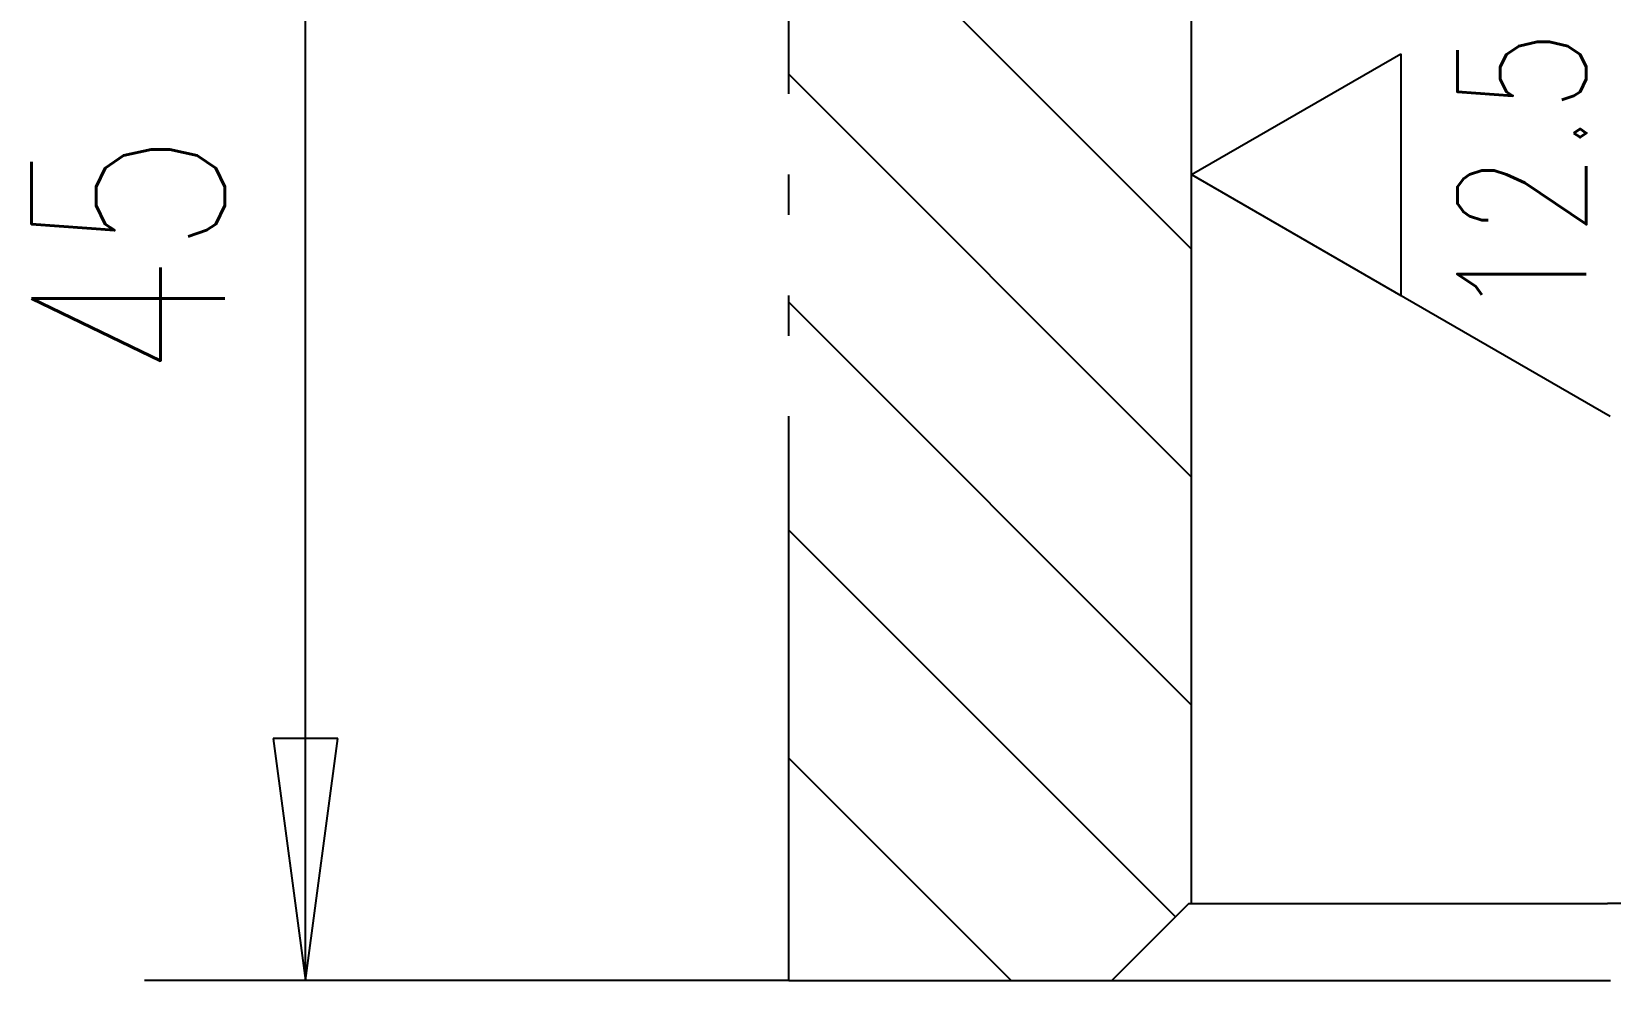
# Model space of a CAD drawing. Extents: x 1146 to 4564, y 131 to 1670.
# Drawn here: x 3655.25 to 3685.87, y 1493.11 to 1511.51 of the extents above; entities that cross this region are included whole.
import ezdxf
from ezdxf.enums import TextEntityAlignment as Align

# ---------------------------------------------------------------- set-up
doc = ezdxf.new("R2010")
doc.units = 0
doc.header["$LTSCALE"] = 2
doc.header["$MEASUREMENT"] = 0
doc.layers.add('1', color=2, linetype='CONTINUOUS')
doc.layers.add('2', color=4, linetype='CONTINUOUS')
doc.styles.add('HZ', font='TXT.shx', dxfattribs={"width": 0.65, "bigfont": 'HZTXT.shx'})

msp = doc.modelspace()

# ---------------------------------------------------------------- linework, layer by layer
at = {"layer": '1'}
for p, q in [((3660.56, 1493.112), (3660.56, 1521.237)), ((3669.935, 1510.3), (3669.935, 1521.237)), ((3669.935, 1515.104), (3677.747, 1507.289)), ((3677.747, 1508.737), (3681.807, 1511.081)), ((3681.807, 1511.081), (3681.807, 1506.394)), ((3677.747, 1502.869), (3669.935, 1510.684)), ((3669.935, 1507.956), (3669.935, 1508.737)), ((3677.747, 1508.737), (3681.807, 1506.394)), ((3677.747, 1508.737), (3685.866, 1504.05)), ((3669.935, 1505.612), (3669.935, 1506.394)), ((3669.935, 1506.264), (3677.747, 1498.449)), ((3669.935, 1493.112), (3669.935, 1504.05)), ((3677.433, 1494.344), (3669.935, 1501.844)), ((3659.935, 1497.8), (3660.56, 1493.112)), ((3661.185, 1497.8), (3659.935, 1497.8)), ((3660.56, 1493.112), (3661.185, 1497.8)), ((3669.935, 1497.424), (3674.245, 1493.112)), ((3669.935, 1493.112), (3657.435, 1493.112))]:
    msp.add_line(p, q, dxfattribs=at)
at = {"layer": '2'}
for p, q in [((3677.747, 1494.601), (3677.747, 1519.675)), ((3677.69, 1494.601), (3676.201, 1493.112)), ((3677.69, 1494.601), (3685.815, 1494.601)), ((3693.94, 1494.601), (3685.815, 1494.601)), ((3669.935, 1493.112), (3685.872, 1493.112))]:
    msp.add_line(p, q, dxfattribs=at)

# ---------------------------------------------------------------- texts
at = {"layer": '1', "style": 'HZ', "width": 0.75}
msp.add_text('12.5', height=2.5, rotation=90, dxfattribs=at).set_placement((3684.15, 1508.737), align=Align.MIDDLE)
msp.add_text('45', height=3.75, rotation=90, dxfattribs=at).set_placement((3658.997, 1507.175), align=Align.CENTER)

doc.saveas('drawing.dxf')
